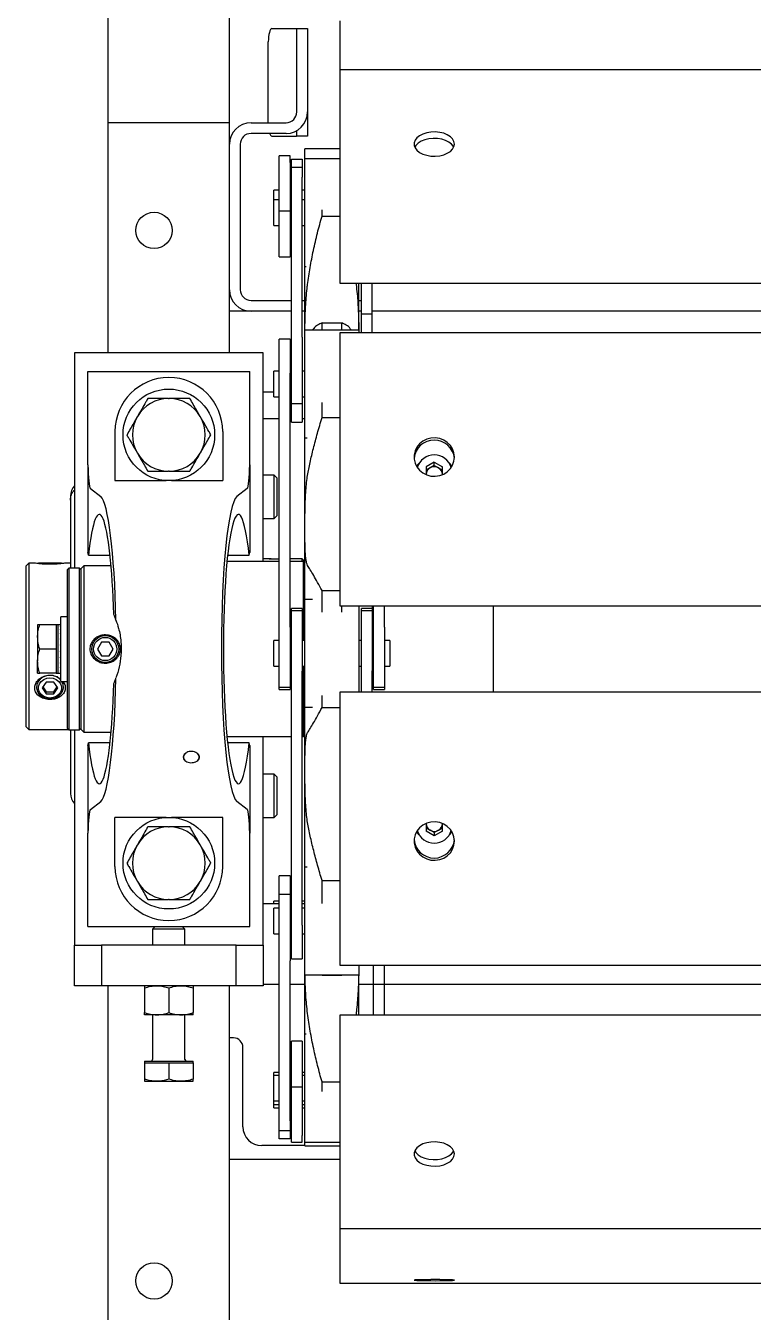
# Model space of a CAD drawing. Header units: millimetres. Extents: x 0 to 11880, y 0 to 8400.
# Drawn here: x 1481.9 to 1751.9, y 6347.3 to 6824.9 of the extents above; entities that cross this region are included whole.
import ezdxf

# ---------------------------------------------------------------- set-up
doc = ezdxf.new("R2010")
doc.units = ezdxf.units.MM
doc.header["$LTSCALE"] = 20

msp = doc.modelspace()

# ---------------------------------------------------------------- linework, layer by layer
at = {"color": 7, "linetype": 'Continuous', "lineweight": 25}
for p, q in [((1512.51, 6788.94), (1512.51, 6883.94)), ((1557.51, 6788.94), (1557.51, 6883.94)), ((1598.51, 6826.72), (1598.51, 6820.57)), ((1573.22, 6823.94), (1582.34, 6823.94)), ((1582.34, 6823.94), (1582.51, 6823.94)), ((1582.51, 6792.94), (1582.51, 6823.94)), ((1582.51, 6823.94), (1586.51, 6823.94)), ((1586.51, 6823.94), (1586.51, 6792.94)), ((1571.93, 6788.94), (1571.93, 6818.94)), ((1598.51, 6820.57), (1598.51, 6808.62)), ((1978.51, 6808.62), (1598.51, 6808.62)), ((1598.51, 6808.62), (1598.51, 6807.42)), ((1598.51, 6807.42), (1598.51, 6754.61)), ((1586.51, 6792.94), (1586.51, 6783.94)), ((1512.51, 6703.54), (1512.51, 6788.94)), ((1557.51, 6788.94), (1512.51, 6788.94)), ((1557.51, 6703.54), (1557.51, 6788.94)), ((1565.51, 6788.94), (1578.51, 6788.94)), ((1578.51, 6784.94), (1565.51, 6784.94)), ((1573.22, 6783.94), (1582.34, 6783.94)), ((1582.51, 6783.94), (1582.34, 6783.94)), ((1582.51, 6783.94), (1582.51, 6786.01)), ((1586.51, 6783.94), (1582.51, 6783.94)), ((1561.51, 6780.94), (1561.51, 6726.94)), ((1598.51, 6779.18), (1585.51, 6779.18)), ((1585.51, 6779.17), (1585.51, 6779.18)), ((1585.51, 6775.52), (1585.51, 6779.17)), ((1580.01, 6776.65), (1576.01, 6776.65)), ((1580.01, 6776.64), (1576.01, 6776.64)), ((1576.01, 6774.1), (1576.01, 6776.64)), ((1576.01, 6776.64), (1576.01, 6776.64)), ((1576.01, 6756.14), (1576.01, 6774.1)), ((1580.01, 6774.1), (1580.01, 6776.64)), ((1580.01, 6776.64), (1580.01, 6776.64)), ((1580.01, 6774.1), (1580.01, 6756.14)), ((1580.51, 6772.33), (1580.51, 6775.43)), ((1580.51, 6775.43), (1584.51, 6775.43)), ((1584.51, 6775.43), (1584.51, 6772.33)), ((1598.51, 6775.52), (1585.51, 6775.52)), ((1585.51, 6771.51), (1585.51, 6775.52)), ((1584.51, 6772.33), (1580.51, 6772.33)), ((1580.51, 6768.73), (1580.51, 6772.33)), ((1580.51, 6709.32), (1580.51, 6768.73)), ((1584.51, 6772.33), (1584.51, 6768.73)), ((1584.51, 6709.32), (1584.51, 6768.73)), ((1585.51, 6735.52), (1585.51, 6771.51)), ((1576.01, 6763.93), (1574.01, 6763.93)), ((1574.01, 6763.93), (1574.01, 6763.93)), ((1574.01, 6760.27), (1574.01, 6763.93)), ((1580.51, 6763.93), (1580.01, 6763.93)), ((1585.51, 6763.93), (1584.51, 6763.93)), ((1576.01, 6760.27), (1574.01, 6760.27)), ((1574.01, 6759.32), (1574.01, 6760.27)), ((1574.01, 6750.77), (1574.01, 6759.32)), ((1580.51, 6760.27), (1580.01, 6760.27)), ((1585.51, 6760.27), (1584.51, 6760.27)), ((1580.01, 6756.14), (1576.01, 6756.14)), ((1576.01, 6739.1), (1576.01, 6756.14)), ((1580.01, 6756.14), (1580.01, 6739.1)), ((1591.86, 6754.27), (1591.86, 6756.54)), ((1591.86, 6754.27), (1598.51, 6754.27)), ((1598.51, 6754.61), (1598.51, 6746.21)), ((1574.01, 6750.77), (1576.01, 6750.77)), ((1580.01, 6750.77), (1580.51, 6750.77)), ((1584.51, 6750.77), (1585.51, 6750.77)), ((1598.51, 6746.21), (1598.51, 6731.81)), ((1576.01, 6739.1), (1580.01, 6739.1)), ((1576.01, 6739.1), (1580.01, 6739.1)), ((1576.01, 6739.1), (1576.01, 6739.1)), ((1580.01, 6739.1), (1580.01, 6739.1)), ((1585.51, 6735.52), (1585.92, 6735.52)), ((1585.51, 6711.93), (1585.51, 6735.52)), ((1598.51, 6731.81), (1598.51, 6729.41)), ((1598.51, 6729.41), (1978.51, 6729.41)), ((1604.43, 6729.41), (1604.52, 6728.81)), ((1605.51, 6711.93), (1605.51, 6729.41)), ((1606.51, 6718.02), (1606.51, 6729.41)), ((1610.51, 6718.02), (1610.51, 6729.41)), ((1565.51, 6722.94), (1580.51, 6722.94)), ((1584.51, 6722.94), (1585.51, 6722.94)), ((1605.51, 6722.94), (1606.51, 6722.94)), ((1565.51, 6718.94), (1557.51, 6718.94)), ((1580.51, 6718.94), (1565.51, 6718.94)), ((1585.51, 6718.94), (1584.51, 6718.94)), ((1606.51, 6718.94), (1605.51, 6718.94)), ((1606.51, 6718.02), (1610.51, 6718.02)), ((1606.51, 6710.91), (1606.51, 6718.02)), ((1966.51, 6718.94), (1610.51, 6718.94)), ((1610.51, 6710.91), (1610.51, 6718.02)), ((1605.51, 6711.93), (1585.51, 6711.93)), ((1585.51, 6698.01), (1585.51, 6711.93)), ((1591.86, 6711.93), (1591.86, 6714.58)), ((1591.86, 6714.58), (1599.16, 6714.58)), ((1978.51, 6710.91), (1598.51, 6710.91)), ((1598.51, 6710.91), (1598.51, 6706.74)), ((1599.16, 6711.93), (1599.16, 6714.58)), ((1605.51, 6711.93), (1605.51, 6710.91)), ((1580.01, 6708.53), (1576.01, 6708.53)), ((1576.01, 6696), (1576.01, 6708.53)), ((1580.01, 6708.53), (1580.01, 6696)), ((1580.51, 6684.52), (1580.51, 6709.32)), ((1584.51, 6709.32), (1584.51, 6684.52)), ((1598.51, 6706.74), (1598.51, 6622.9)), ((1500.01, 6703.54), (1500.01, 6623.54)), ((1570.01, 6703.54), (1500.01, 6703.54)), ((1570.01, 6626.04), (1570.01, 6703.54)), ((1505.01, 6696.54), (1565.01, 6696.54)), ((1505.01, 6694.34), (1505.01, 6696.54)), ((1565.01, 6694.34), (1565.01, 6696.54)), ((1576.01, 6696.68), (1574.01, 6696.68)), ((1574.01, 6693.37), (1574.01, 6696.68)), ((1580.51, 6696.68), (1580.01, 6696.68)), ((1585.51, 6696.68), (1584.51, 6696.68)), ((1585.51, 6671.93), (1585.51, 6698.01)), ((1505.01, 6661.89), (1505.01, 6694.34)), ((1565.01, 6661.89), (1565.01, 6694.34)), ((1574.01, 6687.18), (1574.01, 6693.37)), ((1576.01, 6601.71), (1576.01, 6696)), ((1580.01, 6601.71), (1580.01, 6696)), ((1574.01, 6688.94), (1570.01, 6688.94)), ((1574.01, 6687.18), (1576.01, 6687.18)), ((1580.01, 6687.18), (1580.51, 6687.18)), ((1584.51, 6687.18), (1585.51, 6687.18)), ((1534.9, 6686.54), (1535.12, 6686.54)), ((1584.51, 6684.52), (1580.51, 6684.52)), ((1580.51, 6677.72), (1580.51, 6684.52)), ((1584.51, 6684.52), (1584.51, 6677.72)), ((1591.86, 6679.46), (1591.86, 6685.1)), ((1523.26, 6679.69), (1523.37, 6679.88)), ((1546.64, 6679.88), (1546.76, 6679.69)), ((1576.01, 6678.94), (1570.01, 6678.94)), ((1580.51, 6678.94), (1580.01, 6678.94)), ((1580.51, 6677.72), (1584.51, 6677.72)), ((1580.51, 6677.72), (1584.51, 6677.72)), ((1580.51, 6677.72), (1580.51, 6677.72)), ((1585.51, 6678.94), (1584.51, 6678.94)), ((1584.51, 6677.72), (1584.51, 6677.72)), ((1591.86, 6679.46), (1598.51, 6679.46)), ((1515.01, 6674.34), (1515.01, 6656.07)), ((1555.01, 6674.34), (1555.01, 6656.07)), ((1585.51, 6671.93), (1586.37, 6671.93)), ((1585.51, 6638.16), (1585.51, 6671.93)), ((1523.37, 6666.19), (1523.26, 6666.38)), ((1546.76, 6666.38), (1546.64, 6666.19)), ((1505.01, 6661.89), (1505.01, 6629.34)), ((1535.12, 6659.54), (1534.9, 6659.54)), ((1565.01, 6661.89), (1565.01, 6629.34)), ((1633.51, 6662.88), (1630.46, 6661.2)), ((1630.46, 6661.2), (1630.46, 6658.29)), ((1631.99, 6660.83), (1630.46, 6659.99)), ((1633.51, 6661.66), (1631.99, 6660.83)), ((1633.51, 6662.88), (1636.56, 6661.2)), ((1633.51, 6661.66), (1633.51, 6662.88)), ((1633.51, 6661.66), (1635.03, 6660.83)), ((1635.03, 6660.83), (1636.56, 6659.99)), ((1636.56, 6658.29), (1636.56, 6661.2)), ((1515.01, 6656.07), (1533.96, 6656.07)), ((1536.05, 6656.07), (1555.01, 6656.07)), ((1574.11, 6658.04), (1570.01, 6658.04)), ((1575.21, 6656.94), (1574.11, 6658.04)), ((1574.11, 6642.04), (1574.11, 6658.04)), ((1575.21, 6643.14), (1575.21, 6656.94)), ((1498.51, 6650.34), (1498.51, 6648.84)), ((1498.51, 6648.84), (1498.51, 6623.54)), ((1505.9, 6653.12), (1509.73, 6650.12)), ((1564.11, 6653.12), (1560.29, 6650.12)), ((1570.01, 6642.04), (1574.11, 6642.04)), ((1574.11, 6642.04), (1575.21, 6643.14)), ((1585.51, 6611.94), (1585.51, 6638.16)), ((1483.01, 6625.44), (1481.91, 6624.34)), ((1485.24, 6625.44), (1483.01, 6625.44)), ((1483.01, 6625.44), (1483.01, 6563.64)), ((1486.59, 6625.44), (1486.42, 6625.27)), ((1490.91, 6625.44), (1486.59, 6625.44)), ((1495.23, 6625.44), (1490.91, 6625.44)), ((1495.4, 6625.27), (1495.23, 6625.44)), ((1498.51, 6625.44), (1496.52, 6625.44)), ((1505.18, 6628.36), (1505.01, 6629.34)), ((1505.18, 6628.36), (1513.18, 6628.36)), ((1576.01, 6626.04), (1556.6, 6626.04)), ((1556.84, 6628.36), (1564.84, 6628.36)), ((1564.84, 6628.36), (1565.01, 6629.34)), ((1572.11, 6627.04), (1570.01, 6627.04)), ((1572.2, 6627.04), (1576.01, 6627.04)), ((1584.51, 6627.04), (1580.01, 6627.04)), ((1585.01, 6626.04), (1580.01, 6626.04)), ((1585.51, 6626.04), (1584.51, 6627.04)), ((1584.51, 6626.04), (1584.51, 6627.04)), ((1585.51, 6625.54), (1585.01, 6626.04)), ((1585.01, 6596.69), (1585.01, 6626.04)), ((1481.91, 6624.34), (1481.91, 6564.74)), ((1497.91, 6623.54), (1497.41, 6623.04)), ((1497.41, 6564.04), (1497.41, 6623.04)), ((1501.91, 6623.54), (1497.91, 6623.54)), ((1497.91, 6623.54), (1497.91, 6563.54)), ((1502.41, 6623.04), (1501.91, 6623.54)), ((1501.91, 6563.54), (1501.91, 6623.54)), ((1503.51, 6624.44), (1502.41, 6623.34)), ((1502.41, 6623.34), (1502.41, 6563.74)), ((1513.56, 6624.44), (1503.51, 6624.44)), ((1503.51, 6624.44), (1503.51, 6562.64)), ((1598.51, 6622.9), (1598.51, 6615.36)), ((1598.51, 6615.36), (1598.51, 6609.89)), ((1588.27, 6611.94), (1585.51, 6611.94)), ((1585.51, 6585.85), (1585.51, 6611.94)), ((1591.86, 6607.28), (1591.86, 6615.24)), ((1591.86, 6615.24), (1598.51, 6615.24)), ((1584.51, 6608.54), (1580.51, 6608.54)), ((1580.51, 6607.83), (1580.51, 6608.54)), ((1580.51, 6585.37), (1580.51, 6607.83)), ((1580.51, 6607.83), (1584.51, 6607.83)), ((1584.51, 6608.54), (1584.51, 6607.83)), ((1584.51, 6607.83), (1584.51, 6585.37)), ((1598.51, 6609.89), (1598.51, 6609.6)), ((1598.51, 6609.6), (1978.51, 6609.6)), ((1599.16, 6607.28), (1599.16, 6609.6)), ((1605.51, 6609.6), (1605.51, 6577.47)), ((1610.51, 6608.55), (1606.51, 6608.55)), ((1606.51, 6607.84), (1606.51, 6608.55)), ((1606.51, 6607.84), (1610.51, 6607.84)), ((1606.51, 6585.38), (1606.51, 6607.84)), ((1610.51, 6609.6), (1610.51, 6608.55)), ((1610.51, 6608.55), (1610.51, 6607.84)), ((1610.51, 6607.84), (1610.51, 6585.38)), ((1611.01, 6601.7), (1611.01, 6609.6)), ((1615.01, 6601.7), (1615.01, 6609.6)), ((1655.51, 6577.47), (1655.51, 6609.6)), ((1486.31, 6602.54), (1486.31, 6598.04)), ((1493.21, 6602.54), (1487.11, 6602.54)), ((1493.81, 6602.54), (1493.21, 6602.54)), ((1493.21, 6602.54), (1493.21, 6598.04)), ((1494.91, 6602.54), (1493.81, 6602.54)), ((1493.81, 6602.54), (1493.81, 6584.54)), ((1494.71, 6602.51), (1494.91, 6602.51)), ((1494.71, 6602.51), (1494.71, 6602.49)), ((1494.71, 6602.49), (1494.91, 6602.49)), ((1494.71, 6602.01), (1494.91, 6602.01)), ((1494.71, 6602.01), (1494.71, 6601.93)), ((1494.71, 6601.93), (1494.91, 6601.93)), ((1497.41, 6605.54), (1494.91, 6605.54)), ((1494.91, 6581.54), (1494.91, 6605.54)), ((1576.01, 6579.24), (1576.01, 6601.71)), ((1580.01, 6601.71), (1580.01, 6579.24)), ((1611.01, 6579.24), (1611.01, 6601.7)), ((1615.01, 6601.7), (1615.01, 6579.24)), ((1486.31, 6598.04), (1486.31, 6589.04)), ((1493.21, 6598.04), (1493.21, 6593.54)), ((1494.71, 6600.93), (1494.91, 6600.93)), ((1494.71, 6600.93), (1494.71, 6600.8)), ((1494.71, 6600.8), (1494.91, 6600.8)), ((1494.71, 6599.35), (1494.91, 6599.35)), ((1494.71, 6599.35), (1494.71, 6599.18)), ((1494.71, 6599.18), (1494.91, 6599.18)), ((1494.71, 6597.37), (1494.91, 6597.37)), ((1494.71, 6597.37), (1494.71, 6597.17)), ((1494.71, 6597.17), (1494.91, 6597.17)), ((1576.01, 6596.69), (1574.01, 6596.69)), ((1574.01, 6590.49), (1574.01, 6596.69)), ((1580.51, 6596.69), (1580.01, 6596.69)), ((1585.51, 6596.69), (1584.51, 6596.69)), ((1606.51, 6596.69), (1605.51, 6596.69)), ((1611.01, 6596.69), (1610.51, 6596.69)), ((1617.01, 6596.69), (1615.01, 6596.69)), ((1617.01, 6596.69), (1617.01, 6587.19)), ((1493.21, 6593.54), (1487.11, 6593.54)), ((1493.21, 6593.54), (1493.21, 6589.04)), ((1494.71, 6595.13), (1494.91, 6595.13)), ((1494.71, 6595.13), (1494.71, 6594.92)), ((1494.71, 6594.92), (1494.91, 6594.92)), ((1494.71, 6592.78), (1494.91, 6592.78)), ((1494.71, 6592.78), (1494.71, 6592.57)), ((1494.71, 6592.57), (1494.91, 6592.57)), ((1509.97, 6596.04), (1508.52, 6593.54)), ((1508.52, 6593.54), (1509.97, 6591.04)), ((1512.85, 6596.04), (1509.97, 6596.04)), ((1514.3, 6593.54), (1512.85, 6596.04)), ((1512.85, 6591.04), (1514.3, 6593.54)), ((1486.31, 6584.54), (1486.31, 6589.04)), ((1493.21, 6589.04), (1493.21, 6584.54)), ((1494.71, 6590.49), (1494.91, 6590.49)), ((1494.71, 6590.49), (1494.71, 6590.29)), ((1494.71, 6590.29), (1494.91, 6590.29)), ((1494.71, 6588.4), (1494.91, 6588.4)), ((1494.71, 6588.4), (1494.71, 6588.23)), ((1494.71, 6588.23), (1494.91, 6588.23)), ((1494.71, 6586.66), (1494.91, 6586.66)), ((1494.71, 6586.66), (1494.71, 6586.53)), ((1509.97, 6591.04), (1512.85, 6591.04)), ((1574.01, 6587.19), (1574.01, 6590.49)), ((1574.01, 6587.19), (1576.01, 6587.19)), ((1580.01, 6587.19), (1580.51, 6587.19)), ((1584.51, 6587.19), (1585.51, 6587.19)), ((1585.01, 6561.04), (1585.01, 6587.19)), ((1605.51, 6587.19), (1606.51, 6587.19)), ((1610.51, 6587.19), (1611.01, 6587.19)), ((1615.01, 6587.19), (1617.01, 6587.19)), ((1493.21, 6584.54), (1487.11, 6584.54)), ((1493.21, 6584.54), (1493.81, 6584.54)), ((1493.81, 6584.54), (1494.91, 6584.54)), ((1494.71, 6586.53), (1494.91, 6586.53)), ((1494.71, 6585.39), (1494.91, 6585.39)), ((1494.71, 6585.39), (1494.71, 6585.31)), ((1494.71, 6585.31), (1494.91, 6585.31)), ((1494.71, 6584.68), (1494.91, 6584.68)), ((1494.71, 6584.68), (1494.71, 6584.64)), ((1494.71, 6584.64), (1494.91, 6584.64)), ((1580.51, 6491.07), (1580.51, 6585.37)), ((1584.51, 6491.07), (1584.51, 6585.37)), ((1585.51, 6571.94), (1585.51, 6585.85)), ((1606.51, 6577.47), (1606.51, 6585.38)), ((1610.51, 6577.47), (1610.51, 6585.38)), ((1489.47, 6581.25), (1488.02, 6579.09)), ((1488.02, 6579.09), (1489.47, 6576.92)), ((1488.27, 6579.46), (1489.47, 6577.66)), ((1492.35, 6581.25), (1489.47, 6581.25)), ((1489.47, 6576.92), (1489.47, 6577.66)), ((1489.47, 6577.66), (1492.35, 6577.66)), ((1493.8, 6579.09), (1492.35, 6581.25)), ((1492.35, 6577.66), (1493.55, 6579.46)), ((1492.35, 6576.92), (1493.8, 6579.09)), ((1492.35, 6576.92), (1492.35, 6577.66)), ((1494.91, 6581.54), (1497.41, 6581.54)), ((1580.01, 6579.24), (1576.01, 6579.24)), ((1576.01, 6578.54), (1576.01, 6579.24)), ((1576.01, 6578.54), (1580.01, 6578.54)), ((1580.01, 6579.24), (1580.01, 6578.54)), ((1978.51, 6577.47), (1598.51, 6577.47)), ((1598.51, 6577.47), (1598.51, 6577.18)), ((1598.51, 6577.18), (1598.51, 6571.71)), ((1615.01, 6579.24), (1611.01, 6579.24)), ((1611.01, 6578.53), (1611.01, 6579.24)), ((1611.01, 6578.53), (1615.01, 6578.53)), ((1615.01, 6579.24), (1615.01, 6578.53)), ((1489.47, 6576.92), (1492.35, 6576.92)), ((1591.86, 6571.83), (1591.86, 6576.34)), ((1585.51, 6571.94), (1588.36, 6571.94)), ((1585.51, 6548.92), (1585.51, 6571.94)), ((1591.86, 6571.83), (1598.51, 6571.83)), ((1598.51, 6571.71), (1598.51, 6564.17)), ((1481.91, 6564.74), (1483.01, 6563.64)), ((1483.01, 6563.64), (1497.81, 6563.64)), ((1497.41, 6564.04), (1497.91, 6563.54)), ((1497.91, 6563.54), (1501.91, 6563.54)), ((1498.51, 6563.54), (1498.51, 6539.92)), ((1500.01, 6563.54), (1500.01, 6483.54)), ((1501.91, 6563.54), (1502.41, 6564.04)), ((1502.41, 6563.74), (1503.51, 6562.64)), ((1598.51, 6564.17), (1598.51, 6480.34)), ((1503.51, 6562.64), (1513.56, 6562.64)), ((1505.01, 6557.74), (1505.18, 6558.71)), ((1513.18, 6558.71), (1505.18, 6558.71)), ((1556.6, 6561.04), (1580.51, 6561.04)), ((1564.84, 6558.71), (1556.84, 6558.71)), ((1565.01, 6557.74), (1564.84, 6558.71)), ((1570.01, 6483.54), (1570.01, 6561.04)), ((1584.51, 6561.04), (1585.01, 6561.04)), ((1585.01, 6561.04), (1585.51, 6561.54)), ((1505.01, 6557.74), (1505.01, 6525.19)), ((1565.01, 6557.74), (1565.01, 6525.19)), ((1585.51, 6512.54), (1585.51, 6548.92)), ((1574.11, 6547.04), (1570.01, 6547.04)), ((1575.21, 6545.94), (1574.11, 6547.04)), ((1574.11, 6531.04), (1574.11, 6547.04)), ((1575.21, 6532.14), (1575.21, 6545.94)), ((1505.9, 6533.95), (1509.73, 6536.95)), ((1564.11, 6533.95), (1560.29, 6536.95)), ((1533.96, 6531.01), (1515.01, 6531.01)), ((1515.01, 6512.74), (1515.01, 6531.01)), ((1555.01, 6531.01), (1536.05, 6531.01)), ((1555.01, 6512.74), (1555.01, 6531.01)), ((1570.01, 6531.04), (1574.11, 6531.04)), ((1574.11, 6531.04), (1575.21, 6532.14)), ((1505.01, 6492.74), (1505.01, 6525.19)), ((1534.9, 6527.54), (1535.12, 6527.54)), ((1565.01, 6492.74), (1565.01, 6525.19)), ((1630.46, 6528.78), (1630.46, 6525.87)), ((1631.99, 6526.25), (1630.46, 6527.08)), ((1633.51, 6524.19), (1630.46, 6525.87)), ((1633.51, 6525.41), (1631.99, 6526.25)), ((1635.03, 6526.25), (1633.51, 6525.41)), ((1636.56, 6525.87), (1633.51, 6524.19)), ((1633.51, 6525.41), (1633.51, 6524.19)), ((1636.56, 6527.08), (1635.03, 6526.25)), ((1636.56, 6525.87), (1636.56, 6528.78)), ((1523.26, 6520.69), (1523.37, 6520.88)), ((1546.64, 6520.88), (1546.76, 6520.69)), ((1586.33, 6512.54), (1585.51, 6512.54)), ((1585.51, 6476.54), (1585.51, 6512.54)), ((1523.37, 6507.19), (1523.26, 6507.38)), ((1546.76, 6507.38), (1546.64, 6507.19)), ((1580.01, 6509.35), (1576.01, 6509.35)), ((1576.01, 6502.55), (1576.01, 6509.35)), ((1580.01, 6509.35), (1580.01, 6502.55)), ((1591.86, 6499.11), (1591.86, 6507.62)), ((1591.86, 6507.62), (1598.51, 6507.62)), ((1576.01, 6502.55), (1580.01, 6502.55)), ((1576.01, 6477.76), (1576.01, 6502.55)), ((1580.01, 6502.55), (1580.01, 6477.76)), ((1535.12, 6500.54), (1534.9, 6500.54)), ((1576.01, 6498.94), (1570.01, 6498.94)), ((1576.01, 6499.9), (1574.01, 6499.9)), ((1574.01, 6498.94), (1574.01, 6499.9)), ((1576.01, 6497.29), (1574.01, 6497.29)), ((1574.01, 6488.74), (1574.01, 6497.29)), ((1580.51, 6499.9), (1580.01, 6499.9)), ((1580.51, 6498.94), (1580.01, 6498.94)), ((1580.51, 6497.29), (1580.01, 6497.29)), ((1585.51, 6499.9), (1584.51, 6499.9)), ((1585.51, 6498.94), (1584.51, 6498.94)), ((1585.51, 6497.29), (1584.51, 6497.29)), ((1505.01, 6490.54), (1505.01, 6492.74)), ((1565.01, 6490.54), (1565.01, 6492.74)), ((1505.01, 6490.54), (1565.01, 6490.54)), ((1529.97, 6490.54), (1529.01, 6489.57)), ((1529.01, 6489.57), (1529.01, 6483.54)), ((1541.01, 6489.57), (1529.01, 6489.57)), ((1541.01, 6489.57), (1540.04, 6490.54)), ((1541.01, 6483.54), (1541.01, 6489.57)), ((1574.01, 6487.79), (1574.01, 6488.74)), ((1574.01, 6487.79), (1576.01, 6487.79)), ((1580.01, 6487.79), (1580.51, 6487.79)), ((1580.51, 6478.55), (1580.51, 6491.07)), ((1584.51, 6491.07), (1584.51, 6478.55)), ((1584.51, 6487.79), (1585.51, 6487.79)), ((1500.01, 6468.54), (1500.01, 6483.54)), ((1500.01, 6483.54), (1510.01, 6483.54)), ((1510.01, 6483.54), (1510.01, 6468.54)), ((1560.01, 6483.54), (1510.01, 6483.54)), ((1560.01, 6468.54), (1560.01, 6483.54)), ((1560.01, 6483.54), (1570.01, 6483.54)), ((1570.01, 6483.54), (1570.01, 6468.54)), ((1576.01, 6418.35), (1576.01, 6477.76)), ((1580.01, 6418.35), (1580.01, 6477.76)), ((1580.51, 6478.55), (1584.51, 6478.55)), ((1598.51, 6480.34), (1598.51, 6476.16)), ((1585.51, 6472.54), (1585.51, 6476.54)), ((1585.51, 6472.54), (1605.51, 6472.54)), ((1585.51, 6450.51), (1585.51, 6472.54)), ((1591.86, 6472.49), (1599.16, 6472.49)), ((1598.51, 6476.16), (1978.51, 6476.16)), ((1605.51, 6476.16), (1605.51, 6472.54)), ((1605.51, 6457.66), (1605.51, 6472.54)), ((1611.01, 6469.06), (1611.01, 6476.16)), ((1615.01, 6469.06), (1615.01, 6476.16)), ((1510.01, 6468.54), (1500.01, 6468.54)), ((1560.01, 6468.54), (1510.01, 6468.54)), ((1512.51, 6296.44), (1512.51, 6468.54)), ((1526.01, 6467.73), (1526.01, 6458.54)), ((1535.01, 6467.73), (1535.01, 6458.54)), ((1544.01, 6467.73), (1544.01, 6458.54)), ((1557.51, 6296.44), (1557.51, 6468.54)), ((1570.01, 6468.54), (1560.01, 6468.54)), ((1576.01, 6468.94), (1570.01, 6468.94)), ((1585.51, 6468.94), (1580.01, 6468.94)), ((1611.01, 6468.94), (1605.51, 6468.94)), ((1611.01, 6469.06), (1615.01, 6469.06)), ((1611.01, 6457.66), (1611.01, 6469.06)), ((1615.01, 6457.66), (1615.01, 6469.06)), ((1962.01, 6468.94), (1615.01, 6468.94)), ((1530.51, 6457.74), (1526.01, 6457.74)), ((1529.01, 6457.74), (1529.01, 6441.14)), ((1539.51, 6457.74), (1530.51, 6457.74)), ((1544.01, 6457.74), (1539.51, 6457.74)), ((1541.01, 6441.14), (1541.01, 6457.74)), ((1978.51, 6457.66), (1598.51, 6457.66)), ((1598.51, 6457.66), (1598.51, 6455.26)), ((1604.52, 6458.26), (1604.43, 6457.66)), ((1611.01, 6457.66), (1605.51, 6457.66)), ((1962.01, 6457.66), (1615.01, 6457.66)), ((1598.51, 6455.26), (1598.51, 6440.86)), ((1559.01, 6449.16), (1557.51, 6449.16)), ((1585.92, 6450.51), (1585.51, 6450.51)), ((1585.51, 6410.51), (1585.51, 6450.51)), ((1562.51, 6416.16), (1562.51, 6445.66)), ((1584.51, 6447.97), (1580.51, 6447.97)), ((1580.51, 6430.94), (1580.51, 6447.97)), ((1584.51, 6447.97), (1584.51, 6430.94)), ((1526.01, 6440.54), (1526.01, 6439.94)), ((1526.01, 6440.54), (1530.51, 6440.54)), ((1526.01, 6439.94), (1526.01, 6433.84)), ((1526.01, 6439.94), (1530.51, 6439.94)), ((1530.51, 6440.54), (1544.01, 6440.54)), ((1530.51, 6439.94), (1535.01, 6439.94)), ((1535.01, 6439.94), (1535.01, 6433.84)), ((1535.01, 6439.94), (1539.51, 6439.94)), ((1539.51, 6439.94), (1544.01, 6439.94)), ((1544.01, 6439.94), (1544.01, 6440.54)), ((1544.01, 6439.94), (1544.01, 6433.84)), ((1598.51, 6440.86), (1598.51, 6432.46)), ((1576.01, 6436.31), (1574.01, 6436.31)), ((1574.01, 6435.26), (1574.01, 6436.31)), ((1576.01, 6435.26), (1574.01, 6435.26)), ((1574.01, 6425.76), (1574.01, 6435.26)), ((1580.51, 6436.31), (1580.01, 6436.31)), ((1580.51, 6435.26), (1580.01, 6435.26)), ((1585.51, 6436.31), (1584.51, 6436.31)), ((1585.51, 6435.26), (1584.51, 6435.26)), ((1526.01, 6433.04), (1530.51, 6433.04)), ((1530.51, 6433.04), (1539.51, 6433.04)), ((1539.51, 6433.04), (1544.01, 6433.04)), ((1580.51, 6412.98), (1580.51, 6430.94)), ((1580.51, 6430.94), (1584.51, 6430.94)), ((1584.51, 6430.94), (1584.51, 6412.98)), ((1591.86, 6429.27), (1591.86, 6432.81)), ((1591.86, 6432.81), (1598.51, 6432.81)), ((1598.51, 6432.46), (1598.51, 6379.65)), ((1574.01, 6425.76), (1576.01, 6425.76)), ((1574.01, 6424.4), (1574.01, 6425.76)), ((1574.01, 6424.4), (1576.01, 6424.4)), ((1574.01, 6423.15), (1574.01, 6424.4)), ((1580.01, 6425.76), (1580.51, 6425.76)), ((1580.01, 6424.4), (1580.51, 6424.4)), ((1584.51, 6425.76), (1585.51, 6425.76)), ((1584.51, 6424.4), (1585.51, 6424.4)), ((1574.01, 6423.15), (1576.01, 6423.15)), ((1580.01, 6423.15), (1580.51, 6423.15)), ((1584.51, 6423.15), (1585.51, 6423.15)), ((1576.01, 6414.74), (1576.01, 6418.35)), ((1576.01, 6414.74), (1580.01, 6414.74)), ((1576.01, 6411.65), (1576.01, 6414.74)), ((1580.01, 6418.35), (1580.01, 6414.74)), ((1580.01, 6414.74), (1580.01, 6411.65)), ((1580.01, 6411.65), (1576.01, 6411.65)), ((1580.51, 6410.44), (1580.51, 6412.98)), ((1580.51, 6410.43), (1580.51, 6410.44)), ((1580.51, 6410.43), (1584.51, 6410.43)), ((1584.51, 6410.44), (1584.51, 6412.98)), ((1584.51, 6410.44), (1584.51, 6410.43)), ((1585.51, 6410.51), (1598.51, 6410.51)), ((1585.51, 6409.15), (1585.51, 6410.51)), ((1585.51, 6409.16), (1569.51, 6409.16)), ((1585.51, 6409.15), (1598.51, 6409.15)), ((1557.51, 6404.16), (1598.51, 6404.16)), ((1598.51, 6379.65), (1598.51, 6378.45)), ((1598.51, 6378.45), (1978.51, 6378.45)), ((1598.51, 6378.45), (1598.51, 6366.51)), ((1598.51, 6366.51), (1598.51, 6360.35)), ((1598.51, 6360.35), (1598.51, 6358.1)), ((1598.51, 6358.1), (1598.51, 6358.09)), ((1598.51, 6358.1), (1598.51, 6358.09)), ((1598.51, 6358.09), (1978.51, 6358.09)), ((1598.51, 6358.09), (1978.51, 6358.09))]:
    msp.add_line(p, q, dxfattribs=at)
at = {"color": 7, "linetype": 'Continuous', "lineweight": 25, "flags": 128}
for points in [[(1573.22, 6823.94), (1572.97, 6823.84), (1572.73, 6823.56), (1572.5, 6823.1), (1572.31, 6822.47), (1572.15, 6821.72), (1572.03, 6820.85), (1571.95, 6819.91), (1571.93, 6818.94)], [(1572.44, 6784.94), (1572.5, 6784.78), (1572.73, 6784.32), (1572.97, 6784.03), (1573.22, 6783.94)], [(1641.01, 6781.02), (1640.83, 6781.98), (1640.32, 6782.91), (1639.48, 6783.74), (1638.36, 6784.45), (1637.02, 6784.99), (1635.52, 6785.35), (1633.91, 6785.51), (1632.3, 6785.46), (1630.73, 6785.2), (1629.3, 6784.74), (1628.06, 6784.11), (1627.08, 6783.34), (1626.4, 6782.45), (1626.05, 6781.5), (1626.05, 6780.53), (1626.4, 6779.58), (1627.08, 6778.69), (1628.06, 6777.92), (1629.3, 6777.29), (1630.73, 6776.83), (1632.3, 6776.57), (1633.91, 6776.52), (1635.52, 6776.68), (1637.02, 6777.04), (1638.36, 6777.58), (1639.48, 6778.29), (1640.32, 6779.13), (1640.83, 6780.05), (1641.01, 6781.02)], [(1640.74, 6779.82), (1640.62, 6780.05), (1639.94, 6780.94), (1638.95, 6781.71), (1637.72, 6782.34), (1636.28, 6782.8), (1634.72, 6783.06), (1633.1, 6783.11), (1631.5, 6782.95), (1630, 6782.59), (1628.65, 6782.05), (1627.54, 6781.34), (1626.7, 6780.51), (1626.28, 6779.82)], [(1641.01, 6664.82), (1640.83, 6666.35), (1640.32, 6667.82), (1639.48, 6669.14), (1638.36, 6670.26), (1637.02, 6671.13), (1635.52, 6671.7), (1633.91, 6671.95), (1632.3, 6671.87), (1630.73, 6671.46), (1629.3, 6670.73), (1628.06, 6669.73), (1627.08, 6668.5), (1626.4, 6667.1), (1626.05, 6665.59), (1626.05, 6664.05), (1626.4, 6662.54), (1627.08, 6661.14), (1628.06, 6659.91), (1629.3, 6658.91), (1630.73, 6658.18), (1632.3, 6657.77), (1633.91, 6657.68), (1635.52, 6657.93), (1637.02, 6658.51), (1638.36, 6659.37), (1639.48, 6660.5), (1640.32, 6661.82), (1640.83, 6663.28), (1641.01, 6664.82)], [(1627.89, 6662.52), (1627.7, 6662.34), (1626.92, 6661.41)], [(1640.1, 6661.41), (1639.88, 6661.71), (1639.13, 6662.52)], [(1490.91, 6583.76), (1489.56, 6583.6), (1488.31, 6583.13), (1487.25, 6582.38), (1486.47, 6581.42), (1486.01, 6580.31), (1485.92, 6579.13), (1486.2, 6577.98), (1486.82, 6576.93), (1487.75, 6576.07), (1488.92, 6575.45), (1490.23, 6575.14), (1491.59, 6575.14), (1492.9, 6575.45), (1494.06, 6576.07), (1494.99, 6576.93), (1495.62, 6577.98), (1495.9, 6579.13), (1495.8, 6580.31), (1495.35, 6581.42), (1495.27, 6581.54)], [(1490.91, 6575.34), (1489.69, 6575.5), (1488.57, 6575.94), (1487.64, 6576.64), (1486.98, 6577.53), (1486.63, 6578.55), (1486.63, 6579.62), (1486.98, 6580.64), (1487.64, 6581.54), (1488.57, 6582.24), (1489.69, 6582.68), (1490.91, 6582.83), (1492.13, 6582.68), (1493.25, 6582.24), (1494.18, 6581.54), (1494.84, 6580.64), (1495.19, 6579.62), (1495.19, 6578.55), (1494.84, 6577.53), (1494.18, 6576.64), (1493.25, 6575.94), (1492.13, 6575.5), (1490.91, 6575.34)], [(1641.01, 6522.25), (1640.83, 6523.79), (1640.32, 6525.25), (1639.48, 6526.57), (1638.36, 6527.7), (1637.02, 6528.56), (1635.52, 6529.13), (1633.91, 6529.38), (1632.3, 6529.3), (1630.73, 6528.89), (1629.3, 6528.16), (1628.06, 6527.16), (1627.08, 6525.93), (1626.4, 6524.53), (1626.05, 6523.02), (1626.05, 6521.48), (1626.4, 6519.97), (1627.08, 6518.57), (1628.06, 6517.34), (1629.3, 6516.34), (1630.73, 6515.61), (1632.3, 6515.2), (1633.91, 6515.12), (1635.52, 6515.37), (1637.02, 6515.94), (1638.36, 6516.81), (1639.48, 6517.93), (1640.32, 6519.25), (1640.83, 6520.71), (1641.01, 6522.25)], [(1626.92, 6525.66), (1627.7, 6524.73), (1627.89, 6524.55)], [(1639.13, 6524.55), (1639.88, 6525.36), (1640.1, 6525.66)], [(1641.01, 6406.06), (1640.83, 6407.02), (1640.32, 6407.95), (1639.48, 6408.78), (1638.36, 6409.49), (1637.02, 6410.03), (1635.52, 6410.39), (1633.91, 6410.55), (1632.3, 6410.5), (1630.73, 6410.24), (1629.3, 6409.78), (1628.06, 6409.15), (1627.08, 6408.38), (1626.4, 6407.49), (1626.05, 6406.54), (1626.05, 6405.57), (1626.4, 6404.62), (1627.08, 6403.74), (1628.06, 6402.96), (1629.3, 6402.33), (1630.73, 6401.87), (1632.3, 6401.61), (1633.91, 6401.56), (1635.52, 6401.72), (1637.02, 6402.08), (1638.36, 6402.63), (1639.48, 6403.33), (1640.32, 6404.17), (1640.83, 6405.09), (1641.01, 6406.06)], [(1626.28, 6407.26), (1626.7, 6406.57), (1627.54, 6405.73), (1628.65, 6405.03), (1630, 6404.48), (1631.5, 6404.12), (1633.1, 6403.96), (1634.72, 6404.01), (1636.28, 6404.27), (1637.72, 6404.73), (1638.95, 6405.36), (1639.94, 6406.14), (1640.62, 6407.02), (1640.74, 6407.26)], [(1641.01, 6359.23), (1640.83, 6359.27), (1640.32, 6359.31), (1639.48, 6359.34), (1638.36, 6359.37), (1637.02, 6359.4), (1635.52, 6359.41), (1633.91, 6359.42), (1632.3, 6359.42), (1630.73, 6359.4), (1629.3, 6359.38), (1628.06, 6359.36), (1627.08, 6359.32), (1626.4, 6359.29), (1626.05, 6359.25), (1626.05, 6359.2), (1626.4, 6359.16), (1627.08, 6359.13), (1628.06, 6359.09), (1629.3, 6359.07), (1630.73, 6359.05), (1632.3, 6359.04), (1633.91, 6359.03), (1635.52, 6359.04), (1637.02, 6359.05), (1638.36, 6359.08), (1639.48, 6359.11), (1640.32, 6359.14), (1640.83, 6359.18), (1641.01, 6359.23)]]:
    msp.add_lwpolyline(points, dxfattribs=at)
at = {"color": 7, "linetype": 'Continuous', "lineweight": 25}
for centre, radius in [((1529.51, 6748.94), 6.75), ((1535.01, 6673.04), 17), ((1511.41, 6593.54), 5), ((1511.41, 6593.54), 4.32), ((1535.01, 6514.04), 17), ((1529.51, 6358.94), 6.75)]:
    msp.add_circle(centre, radius, dxfattribs=at)
for centre, radius, start, end in [((1578.51, 6792.94), 4, 270, 0), ((1578.51, 6792.94), 8, 270, 0), ((1565.51, 6780.94), 8, 90, 180), ((1565.51, 6780.94), 4, 90, 180), ((1565.51, 6726.94), 8, 180, 270), ((1565.51, 6726.94), 4, 180, 270), ((1535.01, 6674.34), 20, 0, 180), ((1535.01, 6673.04), 13.5, 90.4716, 149.5284), ((1535.01, 6673.04), 13.5, 30.4716, 89.5284), ((1535.01, 6673.04), 13.5, 150.4716, 209.5284), ((1535.01, 6673.04), 13.5, 330.4716, 29.5284), ((1633.51, 6663.61), 7.52, 5.7789, 174.2211), ((1535.01, 6673.04), 13.5, 210.4716, 269.5284), ((1535.01, 6673.04), 13.5, 270.4716, 329.5284), ((1633.51, 6659.06), 6.57, 16.5971, 163.4029), ((1633.34, 6658.28), 2.88, 118.1185, 179.4451), ((1633.51, 6658.04), 3.18, 61.3321, 118.6679), ((1633.67, 6658.28), 2.88, 0.5549, 61.8815), ((1504.17, 6650.34), 5.66, 137.3097, 180), ((1486.43, 6593.54), 30.9, 20.3824, 24.4133), ((1491.01, 6578.51), 5.24, 42.0259, 91.1476), ((1486.43, 6593.54), 30.9, 335.5867, 339.6176), ((1542.16, 6553.4), 1.73, 118.0161, 241.9839), ((1544.56, 6553.4), 1.73, 298.0161, 61.9839), ((1504.06, 6539.92), 5.55, 180, 223.1363), ((1535.01, 6514.04), 13.5, 90.4716, 149.5284), ((1535.01, 6514.04), 13.5, 30.4716, 89.5284), ((1633.51, 6528.01), 6.57, 196.6008, 343.3992), ((1633.34, 6528.79), 2.88, 180.555, 241.8818), ((1633.51, 6529.03), 3.18, 241.3323, 298.6677), ((1633.67, 6528.79), 2.88, 298.1182, 359.445), ((1535.01, 6514.04), 13.5, 150.4716, 209.5284), ((1535.01, 6514.04), 13.5, 330.4716, 29.5284), ((1633.51, 6523.46), 7.52, 185.7549, 354.2451), ((1535.01, 6512.74), 20, 180, 0), ((1535.01, 6514.04), 13.5, 210.4716, 269.5284), ((1535.01, 6514.04), 13.5, 270.4716, 329.5284), ((1559.01, 6445.66), 3.5, 0, 90), ((1528.41, 6441.14), 0.6, 270, 0), ((1541.61, 6441.14), 0.6, 180, 270), ((1569.51, 6416.16), 7, 180, 270)]:
    msp.add_arc(centre, radius, start, end, dxfattribs=at)
for centre, major_axis, start_param, end_param in [((1505.99, 6661.89), (0, 8.8), 1.570796, 3.054326), ((1564.03, 6661.89), (0, 8.8), 3.228859, 4.712389), ((1509.18, 6593.54), (0, 56.8), 4.903013, 6.195919), ((1560.84, 6593.54), (0, 56.8), 0.087266, 3.054326), ((1509.18, 6593.54), (0, 50), 4.970681, 7.083481), ((1560.84, 6593.54), (0, 50), 5.48289, 10.225073), ((1509.18, 6593.54), (0, 56.8), 3.228859, 4.521765), ((1509.18, 6593.54), (0, 50), 2.341297, 4.454097), ((1505.99, 6525.19), (0, 8.8), 0.087266, 1.570796), ((1564.03, 6525.19), (0, 8.8), 4.712389, 6.195919)]:
    msp.add_ellipse(centre, major_axis=major_axis, ratio=0.111465, start_param=start_param, end_param=end_param, dxfattribs=at)
for points, knots in [([(1586.5, 6728.81), (1586.8, 6730.93), (1587.4, 6735.16), (1588.65, 6741.57), (1590.12, 6747.97), (1591.28, 6752.17), (1591.86, 6754.27)], [0, 0, 0, 0, 0.245597, 0.491219, 0.745598, 1, 1, 1, 1]), ([(1585.52, 6711.93), (1585.52, 6712.05), (1585.52, 6712.82), (1585.55, 6714.65), (1585.62, 6717.42), (1585.76, 6720.59), (1585.98, 6723.93), (1586.23, 6726.7), (1586.43, 6728.32), (1586.5, 6728.81)], [0, 0, 0, 0, 0.030914, 0.191857, 0.374166, 0.556469, 0.738211, 0.919951, 1, 1, 1, 1]), ([(1604.52, 6728.81), (1604.65, 6727.69), (1604.92, 6725.44), (1605.17, 6722.07), (1605.34, 6718.83), (1605.44, 6715.82), (1605.49, 6713.48), (1605.5, 6712.33), (1605.5, 6711.93)], [0, 0, 0, 0, 0.180747, 0.361491, 0.542226, 0.722966, 0.904074, 1, 1, 1, 1]), ([(1591.86, 6714.58), (1591.3, 6714.36), (1590.19, 6713.92), (1589.02, 6712.98), (1588.49, 6712.14), (1588.35, 6711.93)], [0, 0, 0, 0, 0.428397, 0.856758, 1, 1, 1, 1]), ([(1602.68, 6711.93), (1602.57, 6712.1), (1602.05, 6712.93), (1600.88, 6713.89), (1599.73, 6714.35), (1599.16, 6714.58)], [0, 0, 0, 0, 0.115386, 0.557672, 1, 1, 1, 1]), ([(1527.21, 6686.54), (1526.97, 6686.12), (1526.23, 6684.83), (1524.95, 6682.61), (1523.9, 6680.8), (1523.37, 6679.88)], [0, 0, 0, 0, 0.193449, 0.59407, 1, 1, 1, 1]), ([(1534.9, 6686.54), (1533.57, 6686.54), (1530.97, 6686.54), (1528.45, 6686.54), (1527.21, 6686.54)], [0, 0, 0, 0, 0.5085294, 1, 1, 1, 1]), ([(1542.8, 6686.54), (1541.9, 6686.54), (1539.39, 6686.54), (1536.79, 6686.54), (1535.12, 6686.54)], [0, 0, 0, 0, 0.359214, 1, 1, 1, 1]), ([(1546.64, 6679.88), (1546.21, 6680.64), (1544.91, 6682.89), (1543.64, 6685.08), (1542.8, 6686.54)], [0, 0, 0, 0, 0.334142, 1, 1, 1, 1]), ([(1523.26, 6679.69), (1522.83, 6678.94), (1521.53, 6676.69), (1520.26, 6674.5), (1519.42, 6673.04)], [0, 0, 0, 0, 0.334142, 1, 1, 1, 1]), ([(1550.6, 6673.04), (1550.36, 6673.46), (1549.61, 6674.75), (1548.33, 6676.96), (1547.28, 6678.78), (1546.76, 6679.69)], [0, 0, 0, 0, 0.193449, 0.5940695, 1, 1, 1, 1]), ([(1586.5, 6657.96), (1586.8, 6659.56), (1587.4, 6662.76), (1588.65, 6668.03), (1590.12, 6673.58), (1591.28, 6677.5), (1591.86, 6679.46)], [0, 0, 0, 0, 0.245597, 0.491219, 0.745598, 1, 1, 1, 1]), ([(1519.42, 6673.04), (1519.66, 6672.62), (1520.41, 6671.33), (1521.69, 6669.11), (1522.73, 6667.3), (1523.26, 6666.38)], [0, 0, 0, 0, 0.193449, 0.59407, 1, 1, 1, 1]), ([(1546.76, 6666.38), (1547.19, 6667.14), (1548.49, 6669.39), (1549.76, 6671.58), (1550.6, 6673.04)], [0, 0, 0, 0, 0.334142, 1, 1, 1, 1]), ([(1523.37, 6666.19), (1523.81, 6665.44), (1525.11, 6663.19), (1526.37, 6661), (1527.21, 6659.54)], [0, 0, 0, 0, 0.334142, 1, 1, 1, 1]), ([(1542.8, 6659.54), (1543.05, 6659.96), (1543.79, 6661.25), (1545.07, 6663.46), (1546.12, 6665.28), (1546.64, 6666.19)], [0, 0, 0, 0, 0.193449, 0.59407, 1, 1, 1, 1]), ([(1527.21, 6659.54), (1528.12, 6659.54), (1530.63, 6659.54), (1533.23, 6659.54), (1534.9, 6659.54)], [0, 0, 0, 0, 0.3592137, 1, 1, 1, 1]), ([(1535.12, 6659.54), (1536.44, 6659.54), (1539.05, 6659.54), (1541.57, 6659.54), (1542.8, 6659.54)], [0, 0, 0, 0, 0.508529, 1, 1, 1, 1]), ([(1585.51, 6638.16), (1585.51, 6639.12), (1585.51, 6641.06), (1585.55, 6644.2), (1585.62, 6647.5), (1585.76, 6650.82), (1585.98, 6653.98), (1586.23, 6656.33), (1586.43, 6657.58), (1586.5, 6657.96)], [0, 0, 0, 0, 0.140838, 0.284845, 0.443856, 0.607505, 0.766015, 0.929165, 1, 1, 1, 1]), ([(1498.51, 6648.84), (1498.53, 6649.18), (1498.59, 6650.15), (1499.04, 6651.5), (1499.74, 6652.26), (1500.01, 6652.55)], [0, 0, 0, 0, 0.249733, 0.709724, 1, 1, 1, 1]), ([(1586.5, 6624.58), (1586.37, 6624.87), (1586.1, 6625.45), (1585.85, 6627), (1585.67, 6629), (1585.58, 6631.44), (1585.52, 6634.26), (1585.51, 6636.56), (1585.51, 6637.9), (1585.51, 6638.16)], [0, 0, 0, 0, 0.157971, 0.320533, 0.478509, 0.64105, 0.799361, 0.962225, 1, 1, 1, 1]), ([(1495.13, 6625.24), (1494.71, 6625.19), (1493.82, 6625.1), (1492.04, 6624.99), (1490.04, 6624.98), (1488.1, 6625.09), (1486.48, 6625.26), (1485.52, 6625.39), (1485.14, 6625.45), (1485.24, 6625.44), (1485.24, 6625.44)], [0, 0, 0, 0, 0.122778, 0.26625, 0.416964, 0.570379, 0.72199, 0.865941, 0.997532, 1, 1, 1, 1]), ([(1496.52, 6625.43), (1496.52, 6625.43), (1496.53, 6625.43), (1496, 6625.35), (1495.39, 6625.27), (1495.13, 6625.24)], [0, 0, 0, 0, 0.268276, 0.680091, 1, 1, 1, 1]), ([(1576.01, 6626.87), (1575.84, 6626.86), (1575.3, 6626.85), (1574.36, 6626.87), (1573.35, 6626.93), (1572.58, 6626.99), (1572.17, 6627.03), (1572.13, 6627.04), (1572.11, 6627.04)], [0, 0, 0, 0, 0.088285, 0.283312, 0.478314, 0.674242, 0.870609, 1, 1, 1, 1]), ([(1591.86, 6615.24), (1591.3, 6616.28), (1590.18, 6618.36), (1588.72, 6620.93), (1587.43, 6623.1), (1586.81, 6624.09), (1586.5, 6624.58)], [0, 0, 0, 0, 0.245788, 0.491556, 0.745792, 1, 1, 1, 1]), ([(1486.31, 6598.04), (1486.31, 6598.14), (1486.32, 6598.95), (1486.49, 6600.48), (1486.9, 6601.85), (1487.11, 6602.54)], [0, 0, 0, 0, 0.07009, 0.530784, 1, 1, 1, 1]), ([(1487.11, 6602.54), (1486.78, 6602.54), (1486.35, 6602.54), (1486.32, 6602.54), (1486.31, 6602.54)], [0, 0, 0, 0, 0.779636, 1, 1, 1, 1]), ([(1515.39, 6604.3), (1515.74, 6603.28), (1516.61, 6600.69), (1517.35, 6596.24), (1517.37, 6591.4), (1516.72, 6586.83), (1515.84, 6584.14), (1515.39, 6582.78)], [0, 0, 0, 0, 0.148076, 0.375376, 0.610735, 0.803042, 1, 1, 1, 1]), ([(1487.11, 6593.54), (1486.89, 6594.27), (1486.43, 6595.74), (1486.35, 6597.27), (1486.31, 6598.04)], [0, 0, 0, 0, 0.495458, 1, 1, 1, 1]), ([(1515.63, 6590.04), (1515.21, 6589.69), (1514.32, 6588.92), (1512.54, 6588.31), (1510.55, 6588.25), (1508.59, 6588.87), (1506.99, 6590.08), (1505.97, 6591.71), (1505.63, 6593.46), (1505.91, 6595.13), (1506.69, 6596.59), (1507.95, 6597.8), (1509.63, 6598.61), (1511.58, 6598.88), (1513.59, 6598.49), (1515.34, 6597.47), (1516.58, 6595.95), (1517.15, 6594.21), (1517.06, 6592.5), (1516.51, 6591.08), (1515.89, 6590.36), (1515.63, 6590.04)], [0, 0, 0, 0, 0.047464, 0.102928, 0.161192, 0.220499, 0.27911, 0.334759, 0.38563, 0.432893, 0.479913, 0.529716, 0.583677, 0.641157, 0.700308, 0.759369, 0.81631, 0.868849, 0.917011, 0.963717, 1, 1, 1, 1]), ([(1486.31, 6589.04), (1486.31, 6589.14), (1486.32, 6589.95), (1486.49, 6591.48), (1486.9, 6592.85), (1487.11, 6593.54)], [0, 0, 0, 0, 0.07009, 0.530784, 1, 1, 1, 1]), ([(1487.11, 6584.54), (1486.89, 6585.27), (1486.43, 6586.74), (1486.35, 6588.27), (1486.31, 6589.04)], [0, 0, 0, 0, 0.495458, 1, 1, 1, 1]), ([(1496.51, 6578.37), (1496.36, 6577.91), (1496.05, 6577), (1494.93, 6575.91), (1493.43, 6575.12), (1491.56, 6574.72), (1489.54, 6574.81), (1487.65, 6575.42), (1486.17, 6576.49), (1485.32, 6577.89), (1485.15, 6579.39), (1485.56, 6580.82), (1486.47, 6582.11), (1487.83, 6583.15), (1489.6, 6583.81), (1491.59, 6583.9), (1493.49, 6583.44), (1494.46, 6582.7), (1494.91, 6582.36)], [0, 0, 0, 0, 0.057721, 0.114271, 0.175403, 0.241223, 0.309936, 0.379355, 0.447378, 0.51122, 0.56943, 0.624289, 0.679875, 0.739333, 0.803687, 0.871679, 0.941078, 1, 1, 1, 1]), ([(1486.31, 6584.54), (1486.32, 6584.54), (1486.35, 6584.54), (1486.78, 6584.54), (1487.11, 6584.54)], [0, 0, 0, 0, 0.220364, 1, 1, 1, 1]), ([(1495.63, 6581.54), (1495.84, 6581.28), (1496.4, 6580.6), (1496.65, 6579.44), (1496.55, 6578.66), (1496.51, 6578.37)], [0, 0, 0, 0, 0.271917, 0.731432, 1, 1, 1, 1]), ([(1586.5, 6562.49), (1586.8, 6562.97), (1587.4, 6563.92), (1588.65, 6566.03), (1590.12, 6568.61), (1591.28, 6570.76), (1591.86, 6571.83)], [0, 0, 0, 0, 0.245597, 0.491219, 0.745598, 1, 1, 1, 1]), ([(1585.51, 6548.92), (1585.51, 6549.85), (1585.51, 6551.74), (1585.55, 6554.44), (1585.62, 6556.99), (1585.76, 6559.21), (1585.98, 6560.97), (1586.23, 6561.99), (1586.43, 6562.38), (1586.5, 6562.49)], [0, 0, 0, 0, 0.140837, 0.284842, 0.443853, 0.607502, 0.766012, 0.929162, 1, 1, 1, 1]), ([(1541.34, 6554.93), (1541.13, 6554.77), (1540.69, 6554.43), (1540.36, 6553.77), (1540.34, 6553.07), (1540.64, 6552.42), (1541.06, 6552.05), (1541.32, 6551.89), (1541.34, 6551.87)], [0, 0, 0, 0, 0.186152, 0.389172, 0.587393, 0.783443, 0.980992, 1, 1, 1, 1]), ([(1545.38, 6554.93), (1545.11, 6555.08), (1544.58, 6555.38), (1543.58, 6555.55), (1542.58, 6555.49), (1541.82, 6555.23), (1541.46, 6555.01), (1541.34, 6554.93)], [0, 0, 0, 0, 0.22471, 0.449428, 0.673945, 0.898372, 1, 1, 1, 1]), ([(1545.38, 6551.87), (1545.46, 6551.93), (1545.76, 6552.12), (1546.16, 6552.55), (1546.41, 6553.2), (1546.32, 6553.89), (1545.95, 6554.5), (1545.55, 6554.8), (1545.38, 6554.93)], [0, 0, 0, 0, 0.071077, 0.25122, 0.452112, 0.649168, 0.845197, 1, 1, 1, 1]), ([(1541.34, 6551.87), (1541.61, 6551.74), (1542.14, 6551.46), (1543.13, 6551.31), (1544.14, 6551.37), (1544.9, 6551.6), (1545.26, 6551.81), (1545.38, 6551.87)], [0, 0, 0, 0, 0.22471, 0.449428, 0.673945, 0.898372, 1, 1, 1, 1]), ([(1586.5, 6529.12), (1586.37, 6529.98), (1586.1, 6531.73), (1585.85, 6534.76), (1585.67, 6538.01), (1585.58, 6541.38), (1585.52, 6544.8), (1585.51, 6547.31), (1585.51, 6548.66), (1585.51, 6548.92)], [0, 0, 0, 0, 0.15797, 0.32053, 0.478506, 0.641047, 0.799358, 0.962222, 1, 1, 1, 1]), ([(1527.21, 6527.54), (1526.97, 6527.12), (1526.23, 6525.83), (1524.95, 6523.61), (1523.9, 6521.8), (1523.37, 6520.88)], [0, 0, 0, 0, 0.193449, 0.59407, 1, 1, 1, 1]), ([(1534.9, 6527.54), (1533.57, 6527.54), (1530.97, 6527.54), (1528.45, 6527.54), (1527.21, 6527.54)], [0, 0, 0, 0, 0.5085294, 1, 1, 1, 1]), ([(1542.8, 6527.54), (1541.9, 6527.54), (1539.39, 6527.54), (1536.79, 6527.54), (1535.12, 6527.54)], [0, 0, 0, 0, 0.359214, 1, 1, 1, 1]), ([(1546.64, 6520.88), (1546.21, 6521.64), (1544.91, 6523.89), (1543.64, 6526.08), (1542.8, 6527.54)], [0, 0, 0, 0, 0.334142, 1, 1, 1, 1]), ([(1591.86, 6507.62), (1591.3, 6509.51), (1590.18, 6513.3), (1588.72, 6518.8), (1587.43, 6524.14), (1586.81, 6527.46), (1586.5, 6529.12)], [0, 0, 0, 0, 0.2457884, 0.4915561, 0.745792, 1, 1, 1, 1]), ([(1523.26, 6520.69), (1522.83, 6519.94), (1521.53, 6517.69), (1520.26, 6515.5), (1519.42, 6514.04)], [0, 0, 0, 0, 0.334142, 1, 1, 1, 1]), ([(1550.6, 6514.04), (1550.36, 6514.46), (1549.61, 6515.75), (1548.33, 6517.96), (1547.28, 6519.78), (1546.76, 6520.69)], [0, 0, 0, 0, 0.193449, 0.5940695, 1, 1, 1, 1]), ([(1519.42, 6514.04), (1519.66, 6513.62), (1520.41, 6512.33), (1521.69, 6510.11), (1522.73, 6508.3), (1523.26, 6507.38)], [0, 0, 0, 0, 0.193449, 0.59407, 1, 1, 1, 1]), ([(1546.76, 6507.38), (1547.19, 6508.14), (1548.49, 6510.39), (1549.76, 6512.58), (1550.6, 6514.04)], [0, 0, 0, 0, 0.334142, 1, 1, 1, 1]), ([(1523.37, 6507.19), (1523.81, 6506.44), (1525.11, 6504.19), (1526.37, 6502), (1527.21, 6500.54)], [0, 0, 0, 0, 0.334142, 1, 1, 1, 1]), ([(1542.8, 6500.54), (1543.05, 6500.96), (1543.79, 6502.25), (1545.07, 6504.46), (1546.12, 6506.28), (1546.64, 6507.19)], [0, 0, 0, 0, 0.193449, 0.59407, 1, 1, 1, 1]), ([(1527.21, 6500.54), (1528.12, 6500.54), (1530.63, 6500.54), (1533.23, 6500.54), (1534.9, 6500.54)], [0, 0, 0, 0, 0.3592137, 1, 1, 1, 1]), ([(1535.12, 6500.54), (1536.44, 6500.54), (1539.05, 6500.54), (1541.57, 6500.54), (1542.8, 6500.54)], [0, 0, 0, 0, 0.508529, 1, 1, 1, 1]), ([(1586.5, 6458.26), (1586.36, 6459.39), (1586.1, 6461.64), (1585.84, 6465.01), (1585.68, 6468.23), (1585.59, 6470.79), (1585.56, 6472.1), (1585.56, 6472.54)], [0, 0, 0, 0, 0.2226567, 0.4453111, 0.6679534, 0.8906018, 1, 1, 1, 1]), ([(1605.47, 6472.54), (1605.46, 6472.53), (1605.45, 6471.66), (1605.39, 6469.63), (1605.26, 6466.49), (1605.04, 6463.15), (1604.78, 6460.38), (1604.58, 6458.76), (1604.52, 6458.26)], [0, 0, 0, 0, 0.003026, 0.227933, 0.452834, 0.677041, 0.901246, 1, 1, 1, 1]), ([(1526.01, 6467.73), (1526.74, 6467.96), (1528.21, 6468.41), (1529.74, 6468.5), (1530.51, 6468.54)], [0, 0, 0, 0, 0.495458, 1, 1, 1, 1]), ([(1526.01, 6468.54), (1526.01, 6468.53), (1526.01, 6468.48), (1526.01, 6468.05), (1526.01, 6467.73)], [0, 0, 0, 0, 0.268634, 1, 1, 1, 1]), ([(1530.51, 6468.54), (1530.62, 6468.54), (1531.42, 6468.53), (1532.95, 6468.35), (1534.32, 6467.94), (1535.01, 6467.73)], [0, 0, 0, 0, 0.07009, 0.530784, 1, 1, 1, 1]), ([(1535.01, 6467.73), (1535.74, 6467.96), (1537.21, 6468.41), (1538.74, 6468.5), (1539.51, 6468.54)], [0, 0, 0, 0, 0.495458, 1, 1, 1, 1]), ([(1539.51, 6468.54), (1539.62, 6468.54), (1540.42, 6468.53), (1541.95, 6468.35), (1543.32, 6467.94), (1544.01, 6467.73)], [0, 0, 0, 0, 0.07009, 0.530784, 1, 1, 1, 1]), ([(1544.01, 6468.54), (1544.01, 6468.53), (1544.01, 6468.48), (1544.01, 6468.05), (1544.01, 6467.73)], [0, 0, 0, 0, 0.268634, 1, 1, 1, 1]), ([(1526.01, 6458.54), (1526.74, 6458.32), (1528.21, 6457.86), (1529.74, 6457.78), (1530.51, 6457.74)], [0, 0, 0, 0, 0.495458, 1, 1, 1, 1]), ([(1526.01, 6457.74), (1526.01, 6457.75), (1526.01, 6457.79), (1526.01, 6458.23), (1526.01, 6458.54)], [0, 0, 0, 0, 0.268634, 1, 1, 1, 1]), ([(1530.51, 6457.74), (1530.62, 6457.74), (1531.42, 6457.75), (1532.95, 6457.92), (1534.32, 6458.33), (1535.01, 6458.54)], [0, 0, 0, 0, 0.07009, 0.530784, 1, 1, 1, 1]), ([(1535.01, 6458.54), (1535.74, 6458.32), (1537.21, 6457.86), (1538.74, 6457.78), (1539.51, 6457.74)], [0, 0, 0, 0, 0.495458, 1, 1, 1, 1]), ([(1539.51, 6457.74), (1539.62, 6457.74), (1540.42, 6457.75), (1541.95, 6457.92), (1543.32, 6458.33), (1544.01, 6458.54)], [0, 0, 0, 0, 0.07009, 0.530784, 1, 1, 1, 1]), ([(1544.01, 6457.74), (1544.01, 6457.75), (1544.01, 6457.79), (1544.01, 6458.23), (1544.01, 6458.54)], [0, 0, 0, 0, 0.268634, 1, 1, 1, 1]), ([(1591.86, 6432.81), (1591.3, 6434.83), (1590.18, 6438.89), (1588.72, 6445.21), (1587.43, 6451.69), (1586.81, 6456.07), (1586.5, 6458.26)], [0, 0, 0, 0, 0.245788, 0.491556, 0.745792, 1, 1, 1, 1]), ([(1530.51, 6433.04), (1529.28, 6433.14), (1527.76, 6433.27), (1526.3, 6433.75), (1526.01, 6433.84)], [0, 0, 0, 0, 0.803647, 1, 1, 1, 1]), ([(1526.01, 6433.84), (1526.01, 6433.62), (1526.01, 6433.16), (1526.01, 6433.08), (1526.01, 6433.04)], [0, 0, 0, 0, 0.495458, 1, 1, 1, 1]), ([(1535.01, 6433.84), (1533.85, 6433.51), (1532.37, 6433.08), (1530.84, 6433.05), (1530.51, 6433.04)], [0, 0, 0, 0, 0.779636, 1, 1, 1, 1]), ([(1539.51, 6433.04), (1539.4, 6433.04), (1538.59, 6433.05), (1537.07, 6433.22), (1535.7, 6433.63), (1535.01, 6433.84)], [0, 0, 0, 0, 0.07009, 0.530784, 1, 1, 1, 1]), ([(1544.01, 6433.84), (1543.28, 6433.62), (1541.8, 6433.16), (1540.28, 6433.08), (1539.51, 6433.04)], [0, 0, 0, 0, 0.495458, 1, 1, 1, 1]), ([(1544.01, 6433.04), (1544.01, 6433.04), (1544.01, 6433.05), (1544.01, 6433.22), (1544.01, 6433.63), (1544.01, 6433.84)], [0, 0, 0, 0, 0.07009, 0.530784, 1, 1, 1, 1])]:
    msp.add_open_spline(points, degree=3, knots=knots, dxfattribs=at)

doc.saveas('drawing.dxf')
